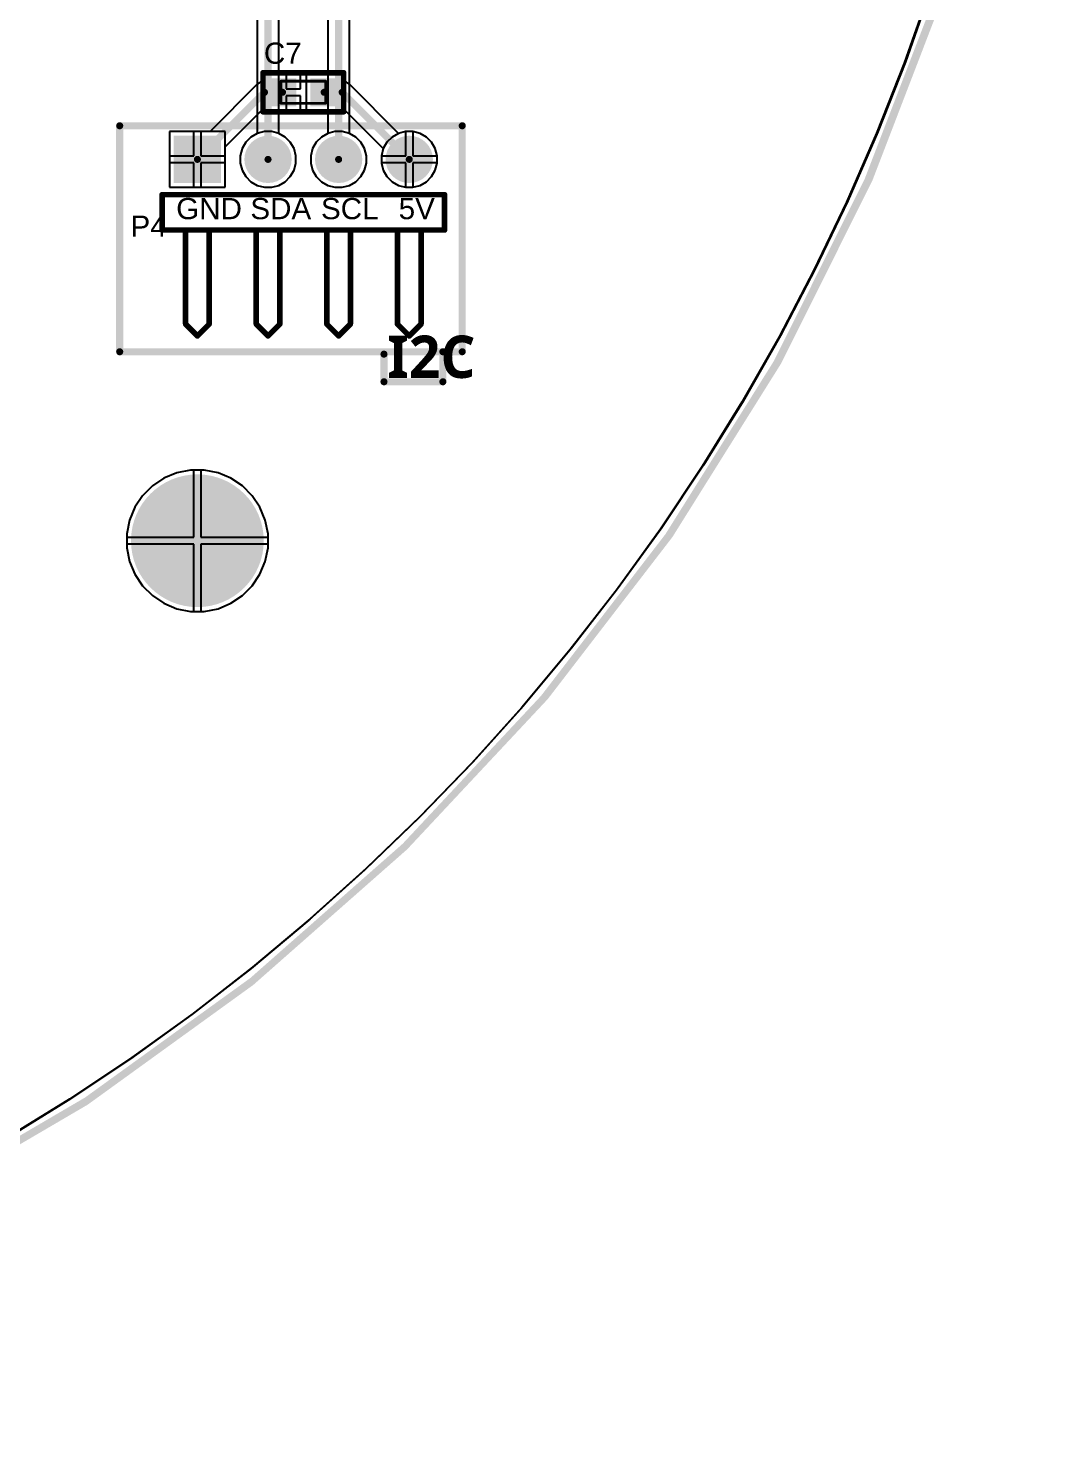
# Model space of a CAD drawing. Header units: inches. Extents: x 0.02 to 6.01, y 0.01 to 5.6.
# Drawn here: x 4.561 to 6.011, y 0.013 to 2.025 of the extents above; entities that cross this region are included whole.
import ezdxf

# ---------------------------------------------------------------- set-up
doc = ezdxf.new("R2010")
doc.units = ezdxf.units.IN
doc.header["$MEASUREMENT"] = 0
for name, color, linetype in [('Bottom Layer', 5, 'Continuous'), ('Bottom Solder', 6, 'Continuous'), ('Mechanical 13', 56, 'Continuous'), ('Multi-Layer', 9, 'Continuous'), ('Pad Holes', 156, 'Continuous'), ('Top Layer', 1, 'Continuous'), ('Top Overlay', 2, 'Continuous'), ('Top Paste', 8, 'Continuous'), ('Top Solder', 216, 'Continuous'), ('Via Holes', 16, 'Continuous')]:
    doc.layers.add(name, color=color, linetype=linetype)
doc.styles.add('Arial', font='', dxfattribs={"height": 0.2})
doc.styles.add('Segoe UI_Bold', font='', dxfattribs={"height": 0.2})
doc.styles.get('Arial').set_extended_font_data('Arial')
doc.styles.get('Segoe UI_Bold').set_extended_font_data('Segoe UI', bold=True)

# ---------------------------------------------------------------- blocks, each defined once
blk = doc.blocks.new('WCAP_CSST_885382206004_10')
at = {"layer": 'Top Layer'}
for points in [[(-0.0453, 0.0157), (-0.0138, 0.0157), (-0.0138, -0.0157), (-0.0453, -0.0157)], [(0.0138, 0.0157), (0.0453, 0.0157), (0.0453, -0.0157), (0.0138, -0.0157)]]:
    blk.add_hatch(color=1, dxfattribs=at).paths.add_polyline_path(points)
at = {"layer": 'Top Paste'}
for points in [[(-0.0453, 0.0157), (-0.0138, 0.0157), (-0.0138, -0.0157), (-0.0453, -0.0157)], [(0.0138, 0.0157), (0.0453, 0.0157), (0.0453, -0.0157), (0.0138, -0.0157)]]:
    blk.add_hatch(color=8, dxfattribs=at).paths.add_polyline_path(points)
at = {"layer": 'Top Solder'}
for points in [[(-0.0493, 0.0197), (-0.0098, 0.0197), (-0.0098, -0.0197), (-0.0493, -0.0197)], [(0.0098, 0.0197), (0.0493, 0.0197), (0.0493, -0.0197), (0.0098, -0.0197)]]:
    blk.add_hatch(color=216, dxfattribs=at).paths.add_polyline_path(points)
at = {"layer": 'Mechanical 13'}
for points in [[(-0.0315, -0.0157, 0.00394, 0.00394, 0), (-0.0315, 0.0157, 0.00394, 0.00394, 0)], [(-0.0315, 0.0157, 0.00394, 0.00394, 0), (0.0315, 0.0157, 0.00394, 0.00394, 0)], [(0.0315, -0.0157, 0.00394, 0.00394, 0), (0.0315, 0.0157, 0.00394, 0.00394, 0)], [(-0.0315, -0.0157, 0.00394, 0.00394, 0), (0.0315, -0.0157, 0.00394, 0.00394, 0)]]:
    blk.add_lwpolyline(points, format="xyseb", dxfattribs=at)
for points in [[(-0.0325, 0.0157, 0.00197, 0.00197, 1), (-0.0305, 0.0157, 0.00197, 0.00197, 1)], [(-0.0325, 0.0157, 0.00197, 0.00197, 1), (-0.0305, 0.0157, 0.00197, 0.00197, 1)], [(0.0305, 0.0157, 0.00197, 0.00197, 1), (0.0325, 0.0157, 0.00197, 0.00197, 1)], [(0.0305, 0.0157, 0.00197, 0.00197, 1), (0.0325, 0.0157, 0.00197, 0.00197, 1)], [(-0.0325, -0.0157, 0.00197, 0.00197, 1), (-0.0305, -0.0157, 0.00197, 0.00197, 1)], [(-0.0325, -0.0157, 0.00197, 0.00197, 1), (-0.0305, -0.0157, 0.00197, 0.00197, 1)], [(0.0305, -0.0157, 0.00197, 0.00197, 1), (0.0325, -0.0157, 0.00197, 0.00197, 1)], [(0.0305, -0.0157, 0.00197, 0.00197, 1), (0.0325, -0.0157, 0.00197, 0.00197, 1)]]:
    blk.add_lwpolyline(points, format="xyseb", close=True, dxfattribs=at)
at = {"layer": 'Top Overlay'}
for points in [[(-0.0571, -0.0276, 0.00787, 0.00787, 0), (-0.0571, 0.0276, 0.00787, 0.00787, 0)], [(-0.0571, 0.0276, 0.00787, 0.00787, 0), (0.0571, 0.0276, 0.00787, 0.00787, 0)], [(0.0571, -0.0276, 0.00787, 0.00787, 0), (0.0571, 0.0276, 0.00787, 0.00787, 0)], [(-0.0571, -0.0276, 0.00787, 0.00787, 0), (0.0571, -0.0276, 0.00787, 0.00787, 0)]]:
    blk.add_lwpolyline(points, format="xyseb", dxfattribs=at)
for points in [[(-0.0591, 0.0276, 0.00394, 0.00394, 1), (-0.0551, 0.0276, 0.00394, 0.00394, 1)], [(-0.0591, 0.0276, 0.00394, 0.00394, 1), (-0.0551, 0.0276, 0.00394, 0.00394, 1)], [(0.0551, 0.0276, 0.00394, 0.00394, 1), (0.0591, 0.0276, 0.00394, 0.00394, 1)], [(0.0551, 0.0276, 0.00394, 0.00394, 1), (0.0591, 0.0276, 0.00394, 0.00394, 1)], [(-0.0591, -0.0276, 0.00394, 0.00394, 1), (-0.0551, -0.0276, 0.00394, 0.00394, 1)], [(-0.0591, -0.0276, 0.00394, 0.00394, 1), (-0.0551, -0.0276, 0.00394, 0.00394, 1)], [(0.0551, -0.0276, 0.00394, 0.00394, 1), (0.0591, -0.0276, 0.00394, 0.00394, 1)], [(0.0551, -0.0276, 0.00394, 0.00394, 1), (0.0591, -0.0276, 0.00394, 0.00394, 1)]]:
    blk.add_lwpolyline(points, format="xyseb", close=True, dxfattribs=at)
blk = doc.blocks.new('HDR1X4H_14')
at = {"layer": 'Bottom Layer'}
blk.add_hatch(color=5, dxfattribs=at).paths.add_polyline_path([(-0.0295, 0.0295), (0.0295, 0.0295), (0.0295, -0.0295), (-0.0295, -0.0295)])
h = blk.add_hatch(color=5, dxfattribs=at)
edge = h.paths.add_edge_path()
edge.add_arc((0.1, 0), 0.0295, 0, 360)
h = blk.add_hatch(color=5, dxfattribs=at)
edge = h.paths.add_edge_path()
edge.add_arc((0.2, 0), 0.0295, 0, 360)
h = blk.add_hatch(color=5, dxfattribs=at)
edge = h.paths.add_edge_path()
edge.add_arc((0.3, 0), 0.0295, 0, 360)
at = {"layer": 'Bottom Solder'}
blk.add_hatch(color=6, dxfattribs=at).paths.add_polyline_path([(-0.0335, 0.0335), (0.0335, 0.0335), (0.0335, -0.0335), (-0.0335, -0.0335)])
h = blk.add_hatch(color=6, dxfattribs=at)
edge = h.paths.add_edge_path()
edge.add_arc((0.1, 0), 0.0335, 0, 360)
h = blk.add_hatch(color=6, dxfattribs=at)
edge = h.paths.add_edge_path()
edge.add_arc((0.2, 0), 0.0335, 0, 360)
h = blk.add_hatch(color=6, dxfattribs=at)
edge = h.paths.add_edge_path()
edge.add_arc((0.3, 0), 0.0335, 0, 360)
at = {"layer": 'Multi-Layer'}
blk.add_hatch(color=9, dxfattribs=at).paths.add_polyline_path([(-0.0295, 0.0295), (0.0295, 0.0295), (0.0295, -0.0295), (-0.0295, -0.0295)])
h = blk.add_hatch(color=9, dxfattribs=at)
edge = h.paths.add_edge_path()
edge.add_arc((0.1, 0), 0.0295, 0, 360)
h = blk.add_hatch(color=9, dxfattribs=at)
edge = h.paths.add_edge_path()
edge.add_arc((0.2, 0), 0.0295, 0, 360)
h = blk.add_hatch(color=9, dxfattribs=at)
edge = h.paths.add_edge_path()
edge.add_arc((0.3, 0), 0.0295, 0, 360)
at = {"layer": 'Pad Holes'}
h = blk.add_hatch(color=7, dxfattribs=at)
edge = h.paths.add_edge_path()
edge.add_arc((0, 0), 0.0177, 0, 360)
h = blk.add_hatch(color=7, dxfattribs=at)
edge = h.paths.add_edge_path()
edge.add_arc((0.1, 0), 0.0177, 0, 360)
h = blk.add_hatch(color=7, dxfattribs=at)
edge = h.paths.add_edge_path()
edge.add_arc((0.2, 0), 0.0177, 0, 360)
h = blk.add_hatch(color=7, dxfattribs=at)
edge = h.paths.add_edge_path()
edge.add_arc((0.3, 0), 0.0177, 0, 360)
at = {"layer": 'Top Layer'}
blk.add_hatch(color=1, dxfattribs=at).paths.add_polyline_path([(-0.0295, 0.0295), (0.0295, 0.0295), (0.0295, -0.0295), (-0.0295, -0.0295)])
h = blk.add_hatch(color=1, dxfattribs=at)
edge = h.paths.add_edge_path()
edge.add_arc((0.1, 0), 0.0295, 0, 360)
h = blk.add_hatch(color=1, dxfattribs=at)
edge = h.paths.add_edge_path()
edge.add_arc((0.2, 0), 0.0295, 0, 360)
h = blk.add_hatch(color=1, dxfattribs=at)
edge = h.paths.add_edge_path()
edge.add_arc((0.3, 0), 0.0295, 0, 360)
at = {"layer": 'Top Solder'}
blk.add_hatch(color=216, dxfattribs=at).paths.add_polyline_path([(-0.0335, 0.0335), (0.0335, 0.0335), (0.0335, -0.0335), (-0.0335, -0.0335)])
h = blk.add_hatch(color=216, dxfattribs=at)
edge = h.paths.add_edge_path()
edge.add_arc((0.1, 0), 0.0335, 0, 360)
h = blk.add_hatch(color=216, dxfattribs=at)
edge = h.paths.add_edge_path()
edge.add_arc((0.2, 0), 0.0335, 0, 360)
h = blk.add_hatch(color=216, dxfattribs=at)
edge = h.paths.add_edge_path()
edge.add_arc((0.3, 0), 0.0335, 0, 360)
at = {"layer": 'Top Overlay'}
for points in [[(-0.05, -0.1, 0.00787, 0.00787, 0), (-0.05, -0.05, 0.00787, 0.00787, 0)], [(-0.05, -0.05, 0.00787, 0.00787, 0), (0.35, -0.05, 0.00787, 0.00787, 0)], [(0.35, -0.1, 0.00787, 0.00787, 0), (0.35, -0.05, 0.00787, 0.00787, 0)], [(-0.05, -0.1, 0.00787, 0.00787, 0), (0.35, -0.1, 0.00787, 0.00787, 0)], [(-0.0167, -0.2333, 0.00787, 0.00787, 0), (-0.0167, -0.1, 0.00787, 0.00787, 0)], [(0.0167, -0.2333, 0.00787, 0.00787, 0), (0.0167, -0.1, 0.00787, 0.00787, 0)], [(0.0833, -0.2333, 0.00787, 0.00787, 0), (0.0833, -0.1, 0.00787, 0.00787, 0)], [(0.1167, -0.2333, 0.00787, 0.00787, 0), (0.1167, -0.1, 0.00787, 0.00787, 0)], [(0.1833, -0.2333, 0.00787, 0.00787, 0), (0.1833, -0.1, 0.00787, 0.00787, 0)], [(0.2167, -0.2333, 0.00787, 0.00787, 0), (0.2167, -0.1, 0.00787, 0.00787, 0)], [(0.2833, -0.2333, 0.00787, 0.00787, 0), (0.2833, -0.1, 0.00787, 0.00787, 0)], [(0.3167, -0.2333, 0.00787, 0.00787, 0), (0.3167, -0.1, 0.00787, 0.00787, 0)], [(-0.0167, -0.2333, 0.00787, 0.00787, 0), (0, -0.25, 0.00787, 0.00787, 0)], [(0, -0.25, 0.00787, 0.00787, 0), (0.0167, -0.2333, 0.00787, 0.00787, 0)], [(0.0833, -0.2333, 0.00787, 0.00787, 0), (0.1, -0.25, 0.00787, 0.00787, 0)], [(0.1, -0.25, 0.00787, 0.00787, 0), (0.1167, -0.2333, 0.00787, 0.00787, 0)], [(0.1833, -0.2333, 0.00787, 0.00787, 0), (0.2, -0.25, 0.00787, 0.00787, 0)], [(0.2, -0.25, 0.00787, 0.00787, 0), (0.2167, -0.2333, 0.00787, 0.00787, 0)], [(0.2833, -0.2333, 0.00787, 0.00787, 0), (0.3, -0.25, 0.00787, 0.00787, 0)], [(0.3, -0.25, 0.00787, 0.00787, 0), (0.3167, -0.2333, 0.00787, 0.00787, 0)]]:
    blk.add_lwpolyline(points, format="xyseb", dxfattribs=at)
for points in [[(-0.052, -0.05, 0.00394, 0.00394, 1), (-0.048, -0.05, 0.00394, 0.00394, 1)], [(-0.052, -0.05, 0.00394, 0.00394, 1), (-0.048, -0.05, 0.00394, 0.00394, 1)], [(0.348, -0.05, 0.00394, 0.00394, 1), (0.352, -0.05, 0.00394, 0.00394, 1)], [(0.348, -0.05, 0.00394, 0.00394, 1), (0.352, -0.05, 0.00394, 0.00394, 1)], [(-0.052, -0.1, 0.00394, 0.00394, 1), (-0.048, -0.1, 0.00394, 0.00394, 1)], [(-0.052, -0.1, 0.00394, 0.00394, 1), (-0.048, -0.1, 0.00394, 0.00394, 1)], [(-0.0186, -0.1, 0.00394, 0.00394, 1), (-0.0147, -0.1, 0.00394, 0.00394, 1)], [(0.0147, -0.1, 0.00394, 0.00394, 1), (0.0186, -0.1, 0.00394, 0.00394, 1)], [(0.0814, -0.1, 0.00394, 0.00394, 1), (0.0853, -0.1, 0.00394, 0.00394, 1)], [(0.1147, -0.1, 0.00394, 0.00394, 1), (0.1186, -0.1, 0.00394, 0.00394, 1)], [(0.1814, -0.1, 0.00394, 0.00394, 1), (0.1853, -0.1, 0.00394, 0.00394, 1)], [(0.2147, -0.1, 0.00394, 0.00394, 1), (0.2186, -0.1, 0.00394, 0.00394, 1)], [(0.2814, -0.1, 0.00394, 0.00394, 1), (0.2853, -0.1, 0.00394, 0.00394, 1)], [(0.3147, -0.1, 0.00394, 0.00394, 1), (0.3186, -0.1, 0.00394, 0.00394, 1)], [(0.348, -0.1, 0.00394, 0.00394, 1), (0.352, -0.1, 0.00394, 0.00394, 1)], [(0.348, -0.1, 0.00394, 0.00394, 1), (0.352, -0.1, 0.00394, 0.00394, 1)], [(-0.0186, -0.2333, 0.00394, 0.00394, 1), (-0.0147, -0.2333, 0.00394, 0.00394, 1)], [(-0.0186, -0.2333, 0.00394, 0.00394, 1), (-0.0147, -0.2333, 0.00394, 0.00394, 1)], [(0.0147, -0.2333, 0.00394, 0.00394, 1), (0.0186, -0.2333, 0.00394, 0.00394, 1)], [(0.0147, -0.2333, 0.00394, 0.00394, 1), (0.0186, -0.2333, 0.00394, 0.00394, 1)], [(0.0814, -0.2333, 0.00394, 0.00394, 1), (0.0853, -0.2333, 0.00394, 0.00394, 1)], [(0.0814, -0.2333, 0.00394, 0.00394, 1), (0.0853, -0.2333, 0.00394, 0.00394, 1)], [(0.1147, -0.2333, 0.00394, 0.00394, 1), (0.1186, -0.2333, 0.00394, 0.00394, 1)], [(0.1147, -0.2333, 0.00394, 0.00394, 1), (0.1186, -0.2333, 0.00394, 0.00394, 1)], [(0.1814, -0.2333, 0.00394, 0.00394, 1), (0.1853, -0.2333, 0.00394, 0.00394, 1)], [(0.1814, -0.2333, 0.00394, 0.00394, 1), (0.1853, -0.2333, 0.00394, 0.00394, 1)], [(0.2147, -0.2333, 0.00394, 0.00394, 1), (0.2186, -0.2333, 0.00394, 0.00394, 1)], [(0.2147, -0.2333, 0.00394, 0.00394, 1), (0.2186, -0.2333, 0.00394, 0.00394, 1)], [(0.2814, -0.2333, 0.00394, 0.00394, 1), (0.2853, -0.2333, 0.00394, 0.00394, 1)], [(0.2814, -0.2333, 0.00394, 0.00394, 1), (0.2853, -0.2333, 0.00394, 0.00394, 1)], [(0.3147, -0.2333, 0.00394, 0.00394, 1), (0.3186, -0.2333, 0.00394, 0.00394, 1)], [(0.3147, -0.2333, 0.00394, 0.00394, 1), (0.3186, -0.2333, 0.00394, 0.00394, 1)], [(-0.002, -0.25, 0.00394, 0.00394, 1), (0.002, -0.25, 0.00394, 0.00394, 1)], [(-0.002, -0.25, 0.00394, 0.00394, 1), (0.002, -0.25, 0.00394, 0.00394, 1)], [(0.098, -0.25, 0.00394, 0.00394, 1), (0.102, -0.25, 0.00394, 0.00394, 1)], [(0.098, -0.25, 0.00394, 0.00394, 1), (0.102, -0.25, 0.00394, 0.00394, 1)], [(0.198, -0.25, 0.00394, 0.00394, 1), (0.202, -0.25, 0.00394, 0.00394, 1)], [(0.198, -0.25, 0.00394, 0.00394, 1), (0.202, -0.25, 0.00394, 0.00394, 1)], [(0.298, -0.25, 0.00394, 0.00394, 1), (0.302, -0.25, 0.00394, 0.00394, 1)], [(0.298, -0.25, 0.00394, 0.00394, 1), (0.302, -0.25, 0.00394, 0.00394, 1)]]:
    blk.add_lwpolyline(points, format="xyseb", close=True, dxfattribs=at)

msp = doc.modelspace()

# ---------------------------------------------------------------- hatches: boundary and pattern name
at = {"layer": 'Bottom Layer'}
h = msp.add_hatch(color=5, dxfattribs=at)
edge = h.paths.add_edge_path()
edge.add_arc((4.8, 1.3), 0.09, 0, 360)
at = {"layer": 'Bottom Solder'}
h = msp.add_hatch(color=6, dxfattribs=at)
edge = h.paths.add_edge_path()
edge.add_arc((4.8, 1.3), 0.094, 0, 360)
at = {"layer": 'Top Layer'}
h = msp.add_hatch(color=1, dxfattribs=at)
edge = h.paths.add_edge_path()
edge.add_arc((4.8, 1.3), 0.09, 0, 360)
at = {"layer": 'Top Solder'}
h = msp.add_hatch(color=216, dxfattribs=at)
edge = h.paths.add_edge_path()
edge.add_arc((4.8, 1.3), 0.094, 0, 360)
at = {"layer": 'Via Holes'}
h = msp.add_hatch(color=7, dxfattribs=at)
edge = h.paths.add_edge_path()
edge.add_arc((4.8, 1.3), 0.06, 0, 360)

# ---------------------------------------------------------------- linework, layer by layer
at = {"layer": 'Bottom Layer'}
for p, q in [((4.8847, 2.4885), (4.8847, 1.8768)), ((4.9153, 1.8768), (4.9153, 2.4948)), ((5.0153, 1.8768), (5.0153, 2.46)), ((4.9847, 2.4537), (4.9847, 1.8768)), ((5.838, 2.0787), (5.8025, 1.9782)), ((5.8025, 1.9782), (5.7634, 1.8789)), ((4.8395, 1.8795), (4.7605, 1.8795)), ((4.7605, 1.8795), (4.7605, 1.8005)), ((4.8395, 1.8005), (4.8395, 1.8795)), ((4.8757, 1.8716), (4.8684, 1.8643)), ((4.8847, 1.8768), (4.8757, 1.8716)), ((4.9243, 1.8716), (4.9153, 1.8768)), ((4.9316, 1.8643), (4.9243, 1.8716)), ((4.9757, 1.8716), (4.9684, 1.8643)), ((4.9847, 1.8768), (4.9757, 1.8716)), ((5.0243, 1.8716), (5.0153, 1.8768)), ((5.0316, 1.8643), (5.0243, 1.8716)), ((5.0757, 1.8716), (5.0684, 1.8643)), ((5.0847, 1.8768), (5.0757, 1.8716)), ((5.0948, 1.8795), (5.0847, 1.8768)), ((5.095, 1.8795), (5.0948, 1.8795)), ((5.095, 1.845), (5.095, 1.8795)), ((5.1052, 1.8795), (5.105, 1.8795)), ((5.105, 1.8795), (5.105, 1.845)), ((5.1153, 1.8768), (5.1052, 1.8795)), ((5.1243, 1.8716), (5.1153, 1.8768)), ((5.1316, 1.8643), (5.1243, 1.8716)), ((5.7634, 1.8789), (5.7209, 1.7812)), ((4.8632, 1.8553), (4.8605, 1.8452)), ((4.8684, 1.8643), (4.8632, 1.8553)), ((4.9368, 1.8553), (4.9316, 1.8643)), ((4.9395, 1.8452), (4.9368, 1.8553)), ((4.9632, 1.8553), (4.9605, 1.8452)), ((4.9684, 1.8643), (4.9632, 1.8553)), ((5.0368, 1.8553), (5.0316, 1.8643)), ((5.0395, 1.8452), (5.0368, 1.8553)), ((5.0632, 1.8553), (5.0605, 1.8452)), ((5.0684, 1.8643), (5.0632, 1.8553)), ((5.1368, 1.8553), (5.1316, 1.8643)), ((5.1395, 1.8452), (5.1368, 1.8553)), ((4.8605, 1.8452), (4.8605, 1.8348)), ((4.8605, 1.8348), (4.8632, 1.8247)), ((4.9368, 1.8247), (4.9395, 1.8348)), ((4.9395, 1.8348), (4.9395, 1.8452)), ((4.9605, 1.8452), (4.9605, 1.8348)), ((4.9605, 1.8348), (4.9632, 1.8247)), ((5.0368, 1.8247), (5.0395, 1.8348)), ((5.0395, 1.8348), (5.0395, 1.8452)), ((5.0605, 1.8452), (5.0605, 1.845)), ((5.0605, 1.845), (5.095, 1.845)), ((5.095, 1.835), (5.0605, 1.835)), ((5.0605, 1.835), (5.0605, 1.8348)), ((5.0605, 1.8348), (5.0632, 1.8247)), ((5.095, 1.8005), (5.095, 1.835)), ((5.105, 1.845), (5.1395, 1.845)), ((5.1395, 1.835), (5.105, 1.835)), ((5.105, 1.835), (5.105, 1.8005)), ((5.1368, 1.8247), (5.1395, 1.8348)), ((5.1395, 1.845), (5.1395, 1.8452)), ((5.1395, 1.8348), (5.1395, 1.835)), ((4.8632, 1.8247), (4.8684, 1.8157)), ((4.8684, 1.8157), (4.8757, 1.8084)), ((4.9243, 1.8084), (4.9316, 1.8157)), ((4.9316, 1.8157), (4.9368, 1.8247)), ((4.9632, 1.8247), (4.9684, 1.8157)), ((4.9684, 1.8157), (4.9757, 1.8084)), ((5.0243, 1.8084), (5.0316, 1.8157)), ((5.0316, 1.8157), (5.0368, 1.8247)), ((5.0632, 1.8247), (5.0684, 1.8157)), ((5.0684, 1.8157), (5.0757, 1.8084)), ((5.1243, 1.8084), (5.1316, 1.8157)), ((5.1316, 1.8157), (5.1368, 1.8247)), ((4.7605, 1.8005), (4.8395, 1.8005)), ((4.8757, 1.8084), (4.8847, 1.8032)), ((4.8847, 1.8032), (4.8948, 1.8005)), ((4.8948, 1.8005), (4.9052, 1.8005)), ((4.9052, 1.8005), (4.9153, 1.8032)), ((4.9153, 1.8032), (4.9243, 1.8084)), ((4.9757, 1.8084), (4.9847, 1.8032)), ((4.9847, 1.8032), (4.9948, 1.8005)), ((4.9948, 1.8005), (5.0052, 1.8005)), ((5.0052, 1.8005), (5.0153, 1.8032)), ((5.0153, 1.8032), (5.0243, 1.8084)), ((5.0757, 1.8084), (5.0847, 1.8032)), ((5.0847, 1.8032), (5.0948, 1.8005)), ((5.0948, 1.8005), (5.095, 1.8005)), ((5.105, 1.8005), (5.1052, 1.8005)), ((5.1052, 1.8005), (5.1153, 1.8032)), ((5.1153, 1.8032), (5.1243, 1.8084)), ((5.7209, 1.7812), (5.6749, 1.685)), ((5.6749, 1.685), (5.6254, 1.5905)), ((5.6254, 1.5905), (5.5727, 1.4978)), ((5.5727, 1.4978), (5.5166, 1.4071)), ((4.7526, 1.3886), (4.7363, 1.3777)), ((4.7708, 1.3962), (4.7526, 1.3886)), ((4.7902, 1.4), (4.7708, 1.3962)), ((4.8098, 1.4), (4.7902, 1.4)), ((4.8292, 1.3962), (4.8098, 1.4)), ((4.8474, 1.3886), (4.8292, 1.3962)), ((4.8637, 1.3777), (4.8474, 1.3886)), ((5.5166, 1.4071), (5.4574, 1.3184)), ((4.7363, 1.3777), (4.7223, 1.3637)), ((4.8777, 1.3637), (4.8637, 1.3777)), ((4.7223, 1.3637), (4.7114, 1.3474)), ((4.8886, 1.3474), (4.8777, 1.3637)), ((4.7038, 1.3292), (4.7, 1.3098)), ((4.7114, 1.3474), (4.7038, 1.3292)), ((4.8962, 1.3292), (4.8886, 1.3474)), ((4.9, 1.3098), (4.8962, 1.3292)), ((4.7, 1.3098), (4.7, 1.2902)), ((4.9, 1.2902), (4.9, 1.3098)), ((5.4574, 1.3184), (5.395, 1.232)), ((4.7, 1.2902), (4.7038, 1.2708)), ((4.8962, 1.2708), (4.9, 1.2902)), ((4.7038, 1.2708), (4.7114, 1.2526)), ((4.8886, 1.2526), (4.8962, 1.2708)), ((4.7114, 1.2526), (4.7223, 1.2363)), ((4.8777, 1.2363), (4.8886, 1.2526)), ((4.7223, 1.2363), (4.7363, 1.2223)), ((4.8637, 1.2223), (4.8777, 1.2363)), ((5.395, 1.232), (5.3296, 1.1477)), ((4.7363, 1.2223), (4.7526, 1.2114)), ((4.7526, 1.2114), (4.7708, 1.2038)), ((4.8292, 1.2038), (4.8474, 1.2114)), ((4.8474, 1.2114), (4.8637, 1.2223)), ((4.7708, 1.2038), (4.7902, 1.2)), ((4.7902, 1.2), (4.8098, 1.2)), ((4.8098, 1.2), (4.8292, 1.2038)), ((5.3296, 1.1477), (5.2612, 1.0659)), ((5.2612, 1.0659), (5.19, 0.9866)), ((5.19, 0.9866), (5.1159, 0.9099)), ((5.1159, 0.9099), (5.0392, 0.8358)), ((5.0392, 0.8358), (4.9599, 0.7646)), ((4.9599, 0.7646), (4.878, 0.6962)), ((4.878, 0.6962), (4.7938, 0.6308)), ((4.7938, 0.6308), (4.7073, 0.5684)), ((4.7073, 0.5684), (4.6187, 0.5091)), ((4.6187, 0.5091), (4.5279, 0.4531))]:
    msp.add_line(p, q, dxfattribs=at)
for points in [[(4.5499, 5.5954, 0.01, 0.01, -0.760418), (3.0037, 0.0199, 0.01, 0.01, 0)], [(4.9, 1.84, 0.01, 0.01, 0), (4.9, 2.4948, 0.01, 0.01, 0)], [(5, 1.84, 0.01, 0.01, 0), (5, 2.46, 0.01, 0.01, 0)]]:
    msp.add_lwpolyline(points, format="xyseb", dxfattribs=at)
for points in [[(4.8975, 1.84, 0.005, 0.005, 1), (4.9025, 1.84, 0.005, 0.005, 1)], [(4.9975, 1.84, 0.005, 0.005, 1), (5.0025, 1.84, 0.005, 0.005, 1)]]:
    msp.add_lwpolyline(points, format="xyseb", close=True, dxfattribs=at)
at = {"layer": 'Top Layer'}
for p, q in [((5.8361, 2.0769), (5.8006, 1.9764)), ((5.8006, 1.9764), (5.7616, 1.8771)), ((4.9155, 1.9607), (4.8947, 1.9607)), ((4.8947, 1.9607), (4.8947, 1.9502)), ((4.9155, 1.935), (4.9155, 1.9607)), ((4.9462, 1.9607), (4.9255, 1.9607)), ((4.9255, 1.9607), (4.9255, 1.94)), ((4.9462, 1.94), (4.9462, 1.9607)), ((5.0053, 1.9607), (4.9538, 1.9607)), ((4.9538, 1.9607), (4.9538, 1.9093)), ((5.0053, 1.9502), (5.0053, 1.9607)), ((4.8842, 1.9458), (4.8179, 1.8795)), ((4.8891, 1.9491), (4.8842, 1.9458)), ((4.8947, 1.9502), (4.8891, 1.9491)), ((4.9155, 1.9093), (4.9155, 1.935)), ((4.9255, 1.94), (4.9462, 1.94)), ((5.0109, 1.9491), (5.0053, 1.9502)), ((5.0158, 1.9458), (5.0109, 1.9491)), ((5.0848, 1.8768), (5.0158, 1.9458)), ((4.9462, 1.93), (4.9255, 1.93)), ((4.9255, 1.93), (4.9255, 1.9093)), ((4.9462, 1.9093), (4.9462, 1.93)), ((4.8395, 1.8579), (4.892, 1.9104)), ((4.892, 1.9104), (4.8947, 1.9093)), ((4.8947, 1.9093), (4.8947, 1.9093)), ((4.8947, 1.9093), (4.9155, 1.9093)), ((4.9255, 1.9093), (4.9462, 1.9093)), ((4.9538, 1.9093), (5.0053, 1.9093)), ((5.0053, 1.9093), (5.008, 1.9104)), ((5.0053, 1.9093), (5.0053, 1.9093)), ((5.008, 1.9104), (5.0632, 1.8552)), ((4.795, 1.8795), (4.7605, 1.8795)), ((4.7605, 1.8795), (4.7605, 1.845)), ((4.795, 1.845), (4.795, 1.8795)), ((4.8179, 1.8795), (4.805, 1.8795)), ((4.805, 1.8795), (4.805, 1.845)), ((4.8757, 1.8716), (4.8684, 1.8643)), ((4.8847, 1.8768), (4.8757, 1.8716)), ((4.8948, 1.8795), (4.8847, 1.8768)), ((4.9052, 1.8795), (4.8948, 1.8795)), ((4.9153, 1.8768), (4.9052, 1.8795)), ((4.9243, 1.8716), (4.9153, 1.8768)), ((4.9316, 1.8643), (4.9243, 1.8716)), ((4.9757, 1.8716), (4.9684, 1.8643)), ((4.9847, 1.8768), (4.9757, 1.8716)), ((4.9948, 1.8795), (4.9847, 1.8768)), ((5.0052, 1.8795), (4.9948, 1.8795)), ((5.0153, 1.8768), (5.0052, 1.8795)), ((5.0243, 1.8716), (5.0153, 1.8768)), ((5.0316, 1.8643), (5.0243, 1.8716)), ((5.0948, 1.8795), (5.0848, 1.8768)), ((5.1052, 1.8795), (5.0948, 1.8795)), ((5.1153, 1.8768), (5.1052, 1.8795)), ((5.1243, 1.8716), (5.1153, 1.8768)), ((5.1316, 1.8643), (5.1243, 1.8716)), ((5.7616, 1.8771), (5.719, 1.7794)), ((4.8395, 1.845), (4.8395, 1.8579)), ((4.8632, 1.8553), (4.8605, 1.8452)), ((4.8684, 1.8643), (4.8632, 1.8553)), ((4.9368, 1.8553), (4.9316, 1.8643)), ((4.9395, 1.8452), (4.9368, 1.8553)), ((4.9632, 1.8553), (4.9605, 1.8452)), ((4.9684, 1.8643), (4.9632, 1.8553)), ((5.0368, 1.8553), (5.0316, 1.8643)), ((5.0395, 1.8452), (5.0368, 1.8553)), ((5.0632, 1.8552), (5.0605, 1.8452)), ((5.1368, 1.8553), (5.1316, 1.8643)), ((5.1395, 1.8452), (5.1368, 1.8553)), ((4.7605, 1.845), (4.795, 1.845)), ((4.795, 1.835), (4.7605, 1.835)), ((4.7605, 1.835), (4.7605, 1.8005)), ((4.795, 1.8005), (4.795, 1.835)), ((4.805, 1.845), (4.8395, 1.845)), ((4.8395, 1.835), (4.805, 1.835)), ((4.805, 1.835), (4.805, 1.8005)), ((4.8395, 1.8005), (4.8395, 1.835)), ((4.8605, 1.8452), (4.8605, 1.8348)), ((4.8605, 1.8348), (4.8632, 1.8247)), ((4.9368, 1.8247), (4.9395, 1.8348)), ((4.9395, 1.8348), (4.9395, 1.8452)), ((4.9605, 1.8452), (4.9605, 1.8348)), ((4.9605, 1.8348), (4.9632, 1.8247)), ((5.0368, 1.8247), (5.0395, 1.8348)), ((5.0395, 1.8348), (5.0395, 1.8452)), ((5.0605, 1.8452), (5.0605, 1.8348)), ((5.0605, 1.8348), (5.0632, 1.8247)), ((5.1368, 1.8247), (5.1395, 1.8348)), ((5.1395, 1.8348), (5.1395, 1.8452)), ((4.8632, 1.8247), (4.8684, 1.8157)), ((4.8684, 1.8157), (4.8757, 1.8084)), ((4.9243, 1.8084), (4.9316, 1.8157)), ((4.9316, 1.8157), (4.9368, 1.8247)), ((4.9632, 1.8247), (4.9684, 1.8157)), ((4.9684, 1.8157), (4.9757, 1.8084)), ((5.0243, 1.8084), (5.0316, 1.8157)), ((5.0316, 1.8157), (5.0368, 1.8247)), ((5.0632, 1.8247), (5.0684, 1.8157)), ((5.0684, 1.8157), (5.0757, 1.8084)), ((5.1243, 1.8084), (5.1316, 1.8157)), ((5.1316, 1.8157), (5.1368, 1.8247)), ((4.7605, 1.8005), (4.795, 1.8005)), ((4.805, 1.8005), (4.8395, 1.8005)), ((4.8757, 1.8084), (4.8847, 1.8032)), ((4.8847, 1.8032), (4.8948, 1.8005)), ((4.8948, 1.8005), (4.9052, 1.8005)), ((4.9052, 1.8005), (4.9153, 1.8032)), ((4.9153, 1.8032), (4.9243, 1.8084)), ((4.9757, 1.8084), (4.9847, 1.8032)), ((4.9847, 1.8032), (4.9948, 1.8005)), ((4.9948, 1.8005), (5.0052, 1.8005)), ((5.0052, 1.8005), (5.0153, 1.8032)), ((5.0153, 1.8032), (5.0243, 1.8084)), ((5.0757, 1.8084), (5.0847, 1.8032)), ((5.0847, 1.8032), (5.0948, 1.8005)), ((5.0948, 1.8005), (5.1052, 1.8005)), ((5.1052, 1.8005), (5.1153, 1.8032)), ((5.1153, 1.8032), (5.1243, 1.8084)), ((5.719, 1.7794), (5.673, 1.6832)), ((5.673, 1.6832), (5.6236, 1.5887)), ((5.6236, 1.5887), (5.5708, 1.496)), ((5.5708, 1.496), (5.5148, 1.4053)), ((4.7526, 1.3886), (4.7363, 1.3777)), ((4.7708, 1.3962), (4.7526, 1.3886)), ((4.7902, 1.4), (4.7708, 1.3962)), ((4.795, 1.4), (4.7902, 1.4)), ((4.795, 1.305), (4.795, 1.4)), ((4.8098, 1.4), (4.805, 1.4)), ((4.805, 1.4), (4.805, 1.305)), ((4.8292, 1.3962), (4.8098, 1.4)), ((4.8474, 1.3886), (4.8292, 1.3962)), ((4.8637, 1.3777), (4.8474, 1.3886)), ((5.5148, 1.4053), (5.4556, 1.3166)), ((4.7363, 1.3777), (4.7223, 1.3637)), ((4.8777, 1.3637), (4.8637, 1.3777)), ((4.7223, 1.3637), (4.7114, 1.3474)), ((4.8886, 1.3474), (4.8777, 1.3637)), ((4.7038, 1.3292), (4.7, 1.3098)), ((4.7114, 1.3474), (4.7038, 1.3292)), ((4.8962, 1.3292), (4.8886, 1.3474)), ((4.9, 1.3098), (4.8962, 1.3292)), ((4.7, 1.3098), (4.7, 1.305)), ((4.9, 1.305), (4.9, 1.3098)), ((5.4556, 1.3166), (5.3932, 1.2302)), ((4.7, 1.305), (4.795, 1.305)), ((4.795, 1.295), (4.7, 1.295)), ((4.7, 1.295), (4.7, 1.2902)), ((4.7, 1.2902), (4.7038, 1.2708)), ((4.795, 1.2), (4.795, 1.295)), ((4.805, 1.305), (4.9, 1.305)), ((4.9, 1.295), (4.805, 1.295)), ((4.805, 1.295), (4.805, 1.2)), ((4.8962, 1.2708), (4.9, 1.2902)), ((4.9, 1.2902), (4.9, 1.295)), ((4.7038, 1.2708), (4.7114, 1.2526)), ((4.8886, 1.2526), (4.8962, 1.2708)), ((4.7114, 1.2526), (4.7223, 1.2363)), ((4.8777, 1.2363), (4.8886, 1.2526)), ((4.7223, 1.2363), (4.7363, 1.2223)), ((4.8637, 1.2223), (4.8777, 1.2363)), ((5.3932, 1.2302), (5.3278, 1.1459)), ((4.7363, 1.2223), (4.7526, 1.2114)), ((4.7526, 1.2114), (4.7708, 1.2038)), ((4.8292, 1.2038), (4.8474, 1.2114)), ((4.8474, 1.2114), (4.8637, 1.2223)), ((4.7708, 1.2038), (4.7902, 1.2)), ((4.7902, 1.2), (4.795, 1.2)), ((4.805, 1.2), (4.8098, 1.2)), ((4.8098, 1.2), (4.8292, 1.2038)), ((5.3278, 1.1459), (5.2594, 1.0641)), ((5.2594, 1.0641), (5.1881, 0.9848)), ((5.1881, 0.9848), (5.1141, 0.9081)), ((5.1141, 0.9081), (5.0373, 0.834)), ((5.0373, 0.834), (4.958, 0.7628)), ((4.958, 0.7628), (4.8762, 0.6944)), ((4.8762, 0.6944), (4.792, 0.629)), ((4.792, 0.629), (4.7055, 0.5666)), ((4.7055, 0.5666), (4.6168, 0.5073)), ((4.6168, 0.5073), (4.5261, 0.4513))]:
    msp.add_line(p, q, dxfattribs=at)
for points in [[(4.5481, 5.5936, 0.01, 0.01, -0.760418), (3.0019, 0.0181, 0.01, 0.01, 0)], [(4.8, 1.84, 0.01, 0.01, 0), (4.895, 1.935, 0.01, 0.01, 0)], [(4.895, 1.935, 0.01, 0.01, 0), (4.9205, 1.935, 0.01, 0.01, 0)], [(4.9795, 1.935, 0.01, 0.01, 0), (5.005, 1.935, 0.01, 0.01, 0)], [(5.005, 1.935, 0.01, 0.01, 0), (5.1, 1.84, 0.01, 0.01, 0)]]:
    msp.add_lwpolyline(points, format="xyseb", dxfattribs=at)
for points in [[(4.8925, 1.935, 0.005, 0.005, 1), (4.8975, 1.935, 0.005, 0.005, 1)], [(4.8925, 1.935, 0.005, 0.005, 1), (4.8975, 1.935, 0.005, 0.005, 1)], [(4.918, 1.935, 0.005, 0.005, 1), (4.923, 1.935, 0.005, 0.005, 1)], [(4.977, 1.935, 0.005, 0.005, 1), (4.982, 1.935, 0.005, 0.005, 1)], [(5.0025, 1.935, 0.005, 0.005, 1), (5.0075, 1.935, 0.005, 0.005, 1)], [(5.0025, 1.935, 0.005, 0.005, 1), (5.0075, 1.935, 0.005, 0.005, 1)], [(4.7975, 1.84, 0.005, 0.005, 1), (4.8025, 1.84, 0.005, 0.005, 1)], [(5.0975, 1.84, 0.005, 0.005, 1), (5.1025, 1.84, 0.005, 0.005, 1)]]:
    msp.add_lwpolyline(points, format="xyseb", close=True, dxfattribs=at)
at = {"layer": 'Top Overlay'}
for points in [[(4.69, 1.8876, 0.01, 0.01, 0), (5.175, 1.8876, 0.01, 0.01, 0)], [(4.69, 1.5676, 0.01, 0.01, 0), (4.69, 1.8876, 0.01, 0.01, 0)], [(5.175, 1.5676, 0.01, 0.01, 0), (5.175, 1.8876, 0.01, 0.01, 0)], [(4.69, 1.5676, 0.01, 0.01, 0), (5.175, 1.5676, 0.01, 0.01, 0)], [(5.1476, 1.5251, 0.01, 0.01, 0), (5.1476, 1.5676, 0.01, 0.01, 0)], [(5.0642, 1.5251, 0.01, 0.01, 0), (5.0642, 1.5642, 0.01, 0.01, 0)], [(5.0642, 1.5251, 0.01, 0.01, 0), (5.1476, 1.5251, 0.01, 0.01, 0)]]:
    msp.add_lwpolyline(points, format="xyseb", dxfattribs=at)
for points in [[(4.6875, 1.8876, 0.005, 0.005, 1), (4.6925, 1.8876, 0.005, 0.005, 1)], [(4.6875, 1.8876, 0.005, 0.005, 1), (4.6925, 1.8876, 0.005, 0.005, 1)], [(5.1725, 1.8876, 0.005, 0.005, 1), (5.1775, 1.8876, 0.005, 0.005, 1)], [(5.1725, 1.8876, 0.005, 0.005, 1), (5.1775, 1.8876, 0.005, 0.005, 1)], [(4.6875, 1.5676, 0.005, 0.005, 1), (4.6925, 1.5676, 0.005, 0.005, 1)], [(4.6875, 1.5676, 0.005, 0.005, 1), (4.6925, 1.5676, 0.005, 0.005, 1)], [(5.1451, 1.5676, 0.005, 0.005, 1), (5.1501, 1.5676, 0.005, 0.005, 1)], [(5.1725, 1.5676, 0.005, 0.005, 1), (5.1775, 1.5676, 0.005, 0.005, 1)], [(5.1725, 1.5676, 0.005, 0.005, 1), (5.1775, 1.5676, 0.005, 0.005, 1)], [(5.0617, 1.5642, 0.005, 0.005, 1), (5.0667, 1.5642, 0.005, 0.005, 1)], [(5.0617, 1.5251, 0.005, 0.005, 1), (5.0667, 1.5251, 0.005, 0.005, 1)], [(5.0617, 1.5251, 0.005, 0.005, 1), (5.0667, 1.5251, 0.005, 0.005, 1)], [(5.1451, 1.5251, 0.005, 0.005, 1), (5.1501, 1.5251, 0.005, 0.005, 1)], [(5.1451, 1.5251, 0.005, 0.005, 1), (5.1501, 1.5251, 0.005, 0.005, 1)]]:
    msp.add_lwpolyline(points, format="xyseb", close=True, dxfattribs=at)

# ---------------------------------------------------------------- block references
for name, p in [('WCAP_CSST_885382206004_10', (4.95, 1.935)), ('HDR1X4H_14', (4.8, 1.84))]:
    msp.add_blockref(name, p)

# ---------------------------------------------------------------- texts
for s, height, style, p in [('C7', 0.03, 'Arial', (4.8942, 1.9754)), ('P4', 0.03, 'Arial', (4.7053, 1.7304)), ('I2C', 0.06, 'Segoe UI_Bold', (5.0689, 1.5305))]:
    msp.add_text(s, height=height, dxfattribs=dict(at, style=style)).set_placement(p)
at = {"layer": 'Top Overlay', "style": 'Arial'}
for s, p in [('GND', (4.77, 1.7553)), ('SDA', (4.875, 1.7553)), ('SCL', (4.975, 1.7553)), ('5V', (5.085, 1.7553))]:
    msp.add_text(s, height=0.03, rotation=360, dxfattribs=at).set_placement(p)

doc.saveas('drawing.dxf')
